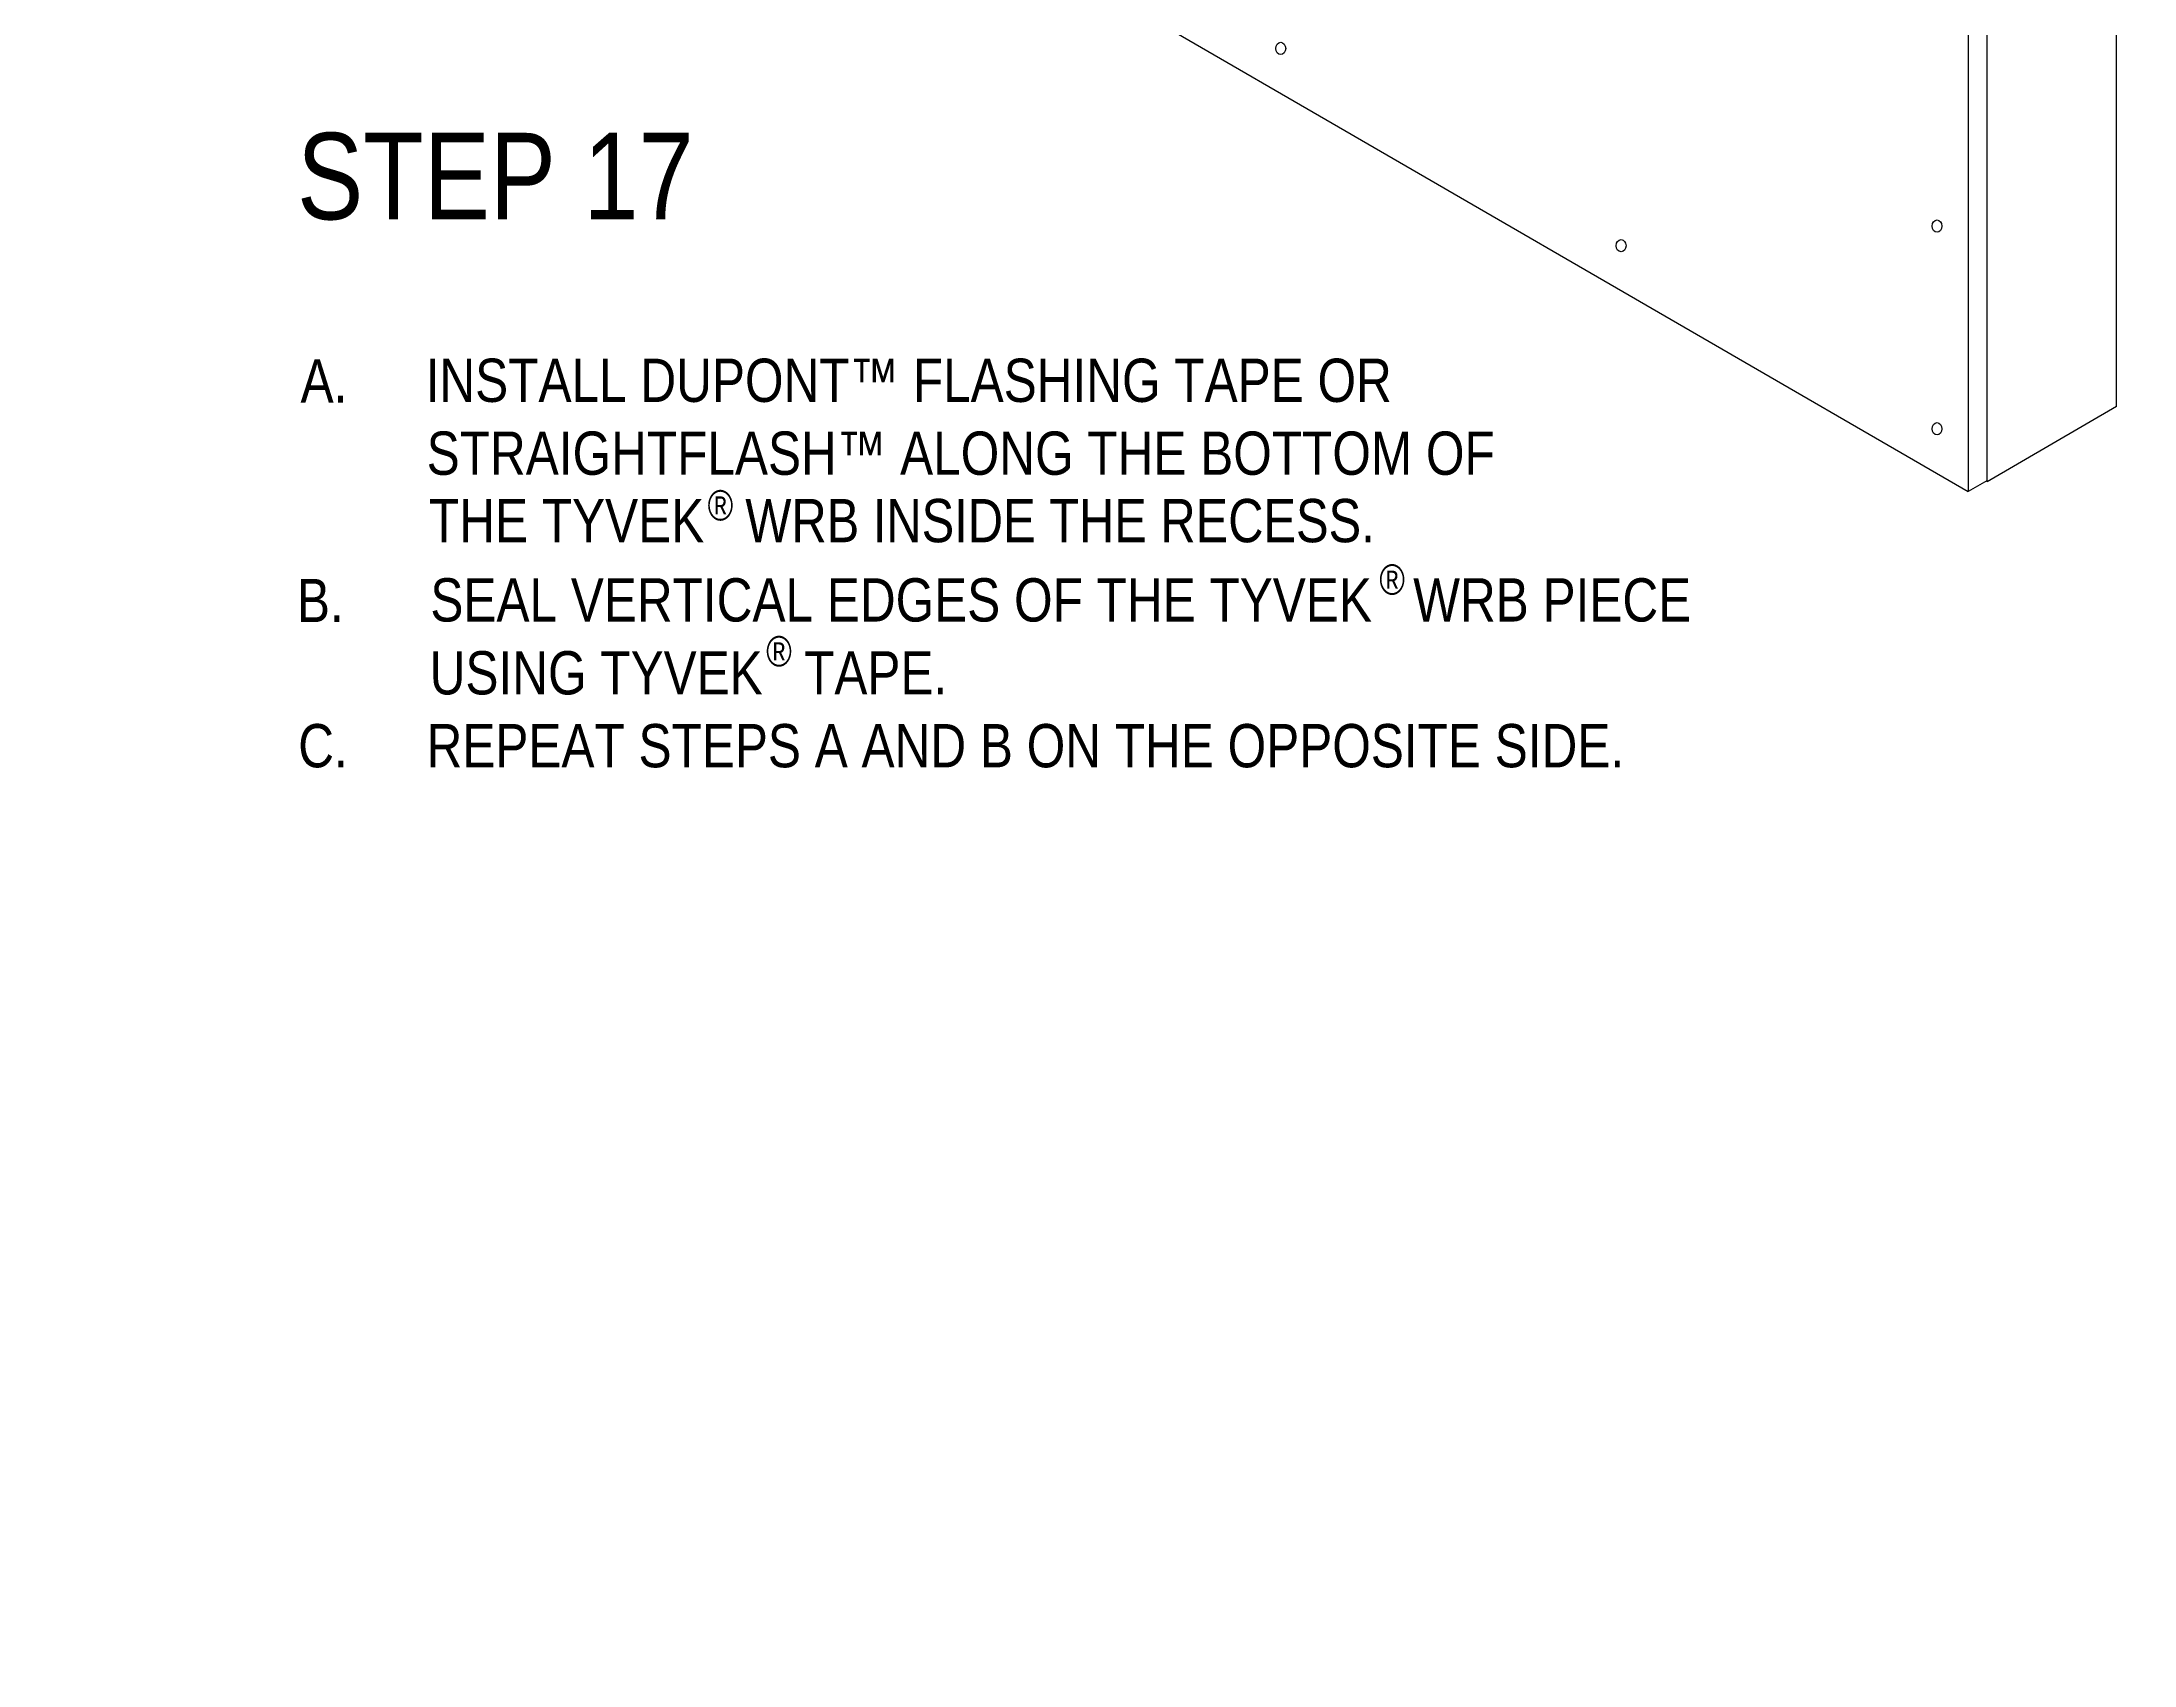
# Model space of a CAD drawing. Extents: x -1392 to 5791, y -3809 to 1722.
# Drawn here: x 597 to 1141, y -2330 to -1908 of the extents above; entities that cross this region are included whole.
import ezdxf

# ---------------------------------------------------------------- set-up
doc = ezdxf.new("R2010")
doc.units = 0
doc.header["$MEASUREMENT"] = 0
for name, color, linetype, lineweight in [('.ATI-TEXT', 7, 'Continuous', 0), ('G-ANNO-TTLB', 7, 'Continuous', 0), ('WALL SCRATCH', 7, 'Continuous', 0)]:
    doc.layers.add(name, color=color, linetype=linetype, lineweight=lineweight)

# ---------------------------------------------------------------- blocks, each defined once
blk = doc.blocks.new('Block_67')
at = {"layer": '.ATI-TEXT', "char_height": 0.2, "attachment_point": 7}
for s, insert in [('\\C18;\\c0;\\FArial Narrow|b0|i0|c1;\\H11.251642;\\W1.000000;A.', (663.9, -2001.78)), ('\\C18;\\c0;\\FArial Narrow|b0|i0|c1;\\H11.251642;\\W1.000000;INSTALL DUPONT™ FLASHING TAPE OR ', (696.43, -2001.78)), ('\\C18;\\c0;\\FArial Narrow|b0|i0|c1;\\H11.251642;\\W1.000000;STRAIGHTFLASH™ ALONG THE BOTTOM OF', (696.7, -2020.73)), ('\\C18;\\c0;\\FArial Narrow|b0|i0|c1;\\H7.876153;\\W1.000000;®', (769.79, -2032.55)), ('\\C18;\\c0;\\FArial Narrow|b0|i0|c1;\\H11.251642;\\W1.000000;THE TYVEK  \\W0.985660; WRB INSIDE THE RECESS.', (697.29, -2038.27)), ('\\C18;\\c0;\\FArial Narrow|b0|i0|c1;\\H7.876153;\\W1.000000;®', (944.53, -2051.85)), ('\\C18;\\c0;\\FArial Narrow|b0|i0|c1;\\H11.251642;\\W1.000000;B.', (662.95, -2058.89)), ('\\C18;\\c0;\\FArial Narrow|b0|i0|c1;\\H11.251642;\\W1.000000;SEAL VERTICAL EDGES OF THE TYVEK   WRB PIECE', (697.66, -2058.89)), ('\\C18;\\c0;\\FArial Narrow|b0|i0|c1;\\H7.876153;\\W1.000000;®', (785.03, -2070.5)), ('\\C18;\\c0;\\FArial Narrow|b0|i0|c1;\\H11.251642;\\W1.000000;USING TYVEK   TAPE.', (697.48, -2077.85)), ('\\C18;\\c0;\\FArial Narrow|b0|i0|c1;\\H11.251642;\\W1.000000;C.', (663.28, -2096.8)), ('\\C18;\\c0;\\FArial Narrow|b0|i0|c1;\\H11.251642;\\W1.000000;REPEAT STEPS A AND B ON THE OPPOSITE SIDE.', (696.67, -2096.8))]:
    blk.add_mtext(s, dxfattribs=dict(at, insert=insert))

msp = doc.modelspace()

# ---------------------------------------------------------------- hatches: boundary and pattern name
at = {"layer": 'G-ANNO-TTLB', "true_color": 0xff00ff, "transparency": 33554687}
h = msp.add_hatch(color=6, dxfattribs=at)
edge = h.paths.add_edge_path()
edge.add_spline(control_points=[(1773.02, -3692.6), (1773.02, -3692.6), (-1156.5, -3692.6), (-1156.5, -3692.6), (-1156.5, -3692.6), (-1156.5, -1235.6), (-1156.5, -1235.6), (-1156.5, -1235.6), (1773.02, -1235.6), (1773.02, -1235.6), (1773.02, -1235.6), (1773.02, -3692.6), (1773.02, -3692.6)], knot_values=[0, 0, 0, 0, 1, 1, 1, 2, 2, 2, 3, 3, 3, 4, 4, 4, 4], degree=3, periodic=0)
edge = h.paths.add_edge_path()
edge.add_spline(control_points=[(-1147.5, -1244.6), (-1147.5, -1244.6), (-1147.5, -3683.6), (-1147.5, -3683.6), (-1147.5, -3683.6), (1764.02, -3683.6), (1764.02, -3683.6), (1764.02, -3683.6), (1764.02, -1244.6), (1764.02, -1244.6), (1764.02, -1244.6), (-1147.5, -1244.6), (-1147.5, -1244.6)], knot_values=[0, 0, 0, 0, 1, 1, 1, 2, 2, 2, 3, 3, 3, 4, 4, 4, 4], degree=3, periodic=0)
edge.add_line((-1147.5, -1244.6), (-1147.5, -1244.6))

# ---------------------------------------------------------------- linework, layer by layer
at = {"layer": 'G-ANNO-TTLB'}
for points in [[(1773.02, -3692.6), (1773.02, -3692.6), (-1156.5, -3692.6), (-1156.5, -3692.6), (-1156.5, -3692.6), (-1156.5, -1235.6), (-1156.5, -1235.6), (-1156.5, -1235.6), (1773.02, -1235.6), (1773.02, -1235.6), (1773.02, -1235.6), (1773.02, -3692.6), (1773.02, -3692.6)], [(-1147.5, -1244.6), (-1147.5, -1244.6), (-1147.5, -3683.6), (-1147.5, -3683.6), (-1147.5, -3683.6), (1764.02, -3683.6), (1764.02, -3683.6), (1764.02, -3683.6), (1764.02, -1244.6), (1764.02, -1244.6), (1764.02, -1244.6), (-1147.5, -1244.6), (-1147.5, -1244.6)]]:
    msp.add_open_spline(points, degree=3, knots=[0, 0, 0, 0, 1, 1, 1, 2, 2, 2, 3, 3, 3, 4, 4, 4, 4], dxfattribs=at)
at = {"layer": 'WALL SCRATCH', "color": 33, "lineweight": 25, "true_color": 0xcc9966}
for q in [(1136.27, -1578.43), (1102.66, -2022.36)]:
    msp.add_line((1136.27, -2002.79), q, dxfattribs=at)
at = {"layer": 'WALL SCRATCH', "color": 2, "lineweight": 25, "true_color": 0xffff00}
for p, q in [((1102.66, -2022.36), (1102.66, -1597.99)), ((1097.7, -1600.52), (1097.7, -2024.89)), ((828.91, -1869.28), (1097.7, -2024.89)), ((828.91, -1869.28), (1097.7, -2024.89)), ((1102.51, -2022.1), (1097.7, -2024.89))]:
    msp.add_line(p, q, dxfattribs=at)
at = {"layer": 'WALL SCRATCH', "color": 252, "lineweight": 25, "true_color": 0x848484}
msp.add_lwpolyline([(1090.42, -1920.09)], dxfattribs=at)
for centre in [(918.87, -1909.69), (1007.41, -1960.99), (1089.59, -1955.88), (1089.59, -2008.6)]:
    msp.add_ellipse(centre, major_axis=(0, 1.59), ratio=0.812499, dxfattribs=at)

# ---------------------------------------------------------------- block references
at = {"layer": '.ATI-TEXT'}
msp.add_blockref('Block_67', (0, 0), dxfattribs=at)

# ---------------------------------------------------------------- texts
at = {"layer": '.ATI-TEXT', "insert": (663, -1954.46), "char_height": 0.2, "attachment_point": 7}
msp.add_mtext('\\C18;\\c0;\\FArial Narrow|b0|i0|c1;\\H22.499999;\\W1.000000;STEP 17', dxfattribs=at)

doc.saveas('drawing.dxf')
